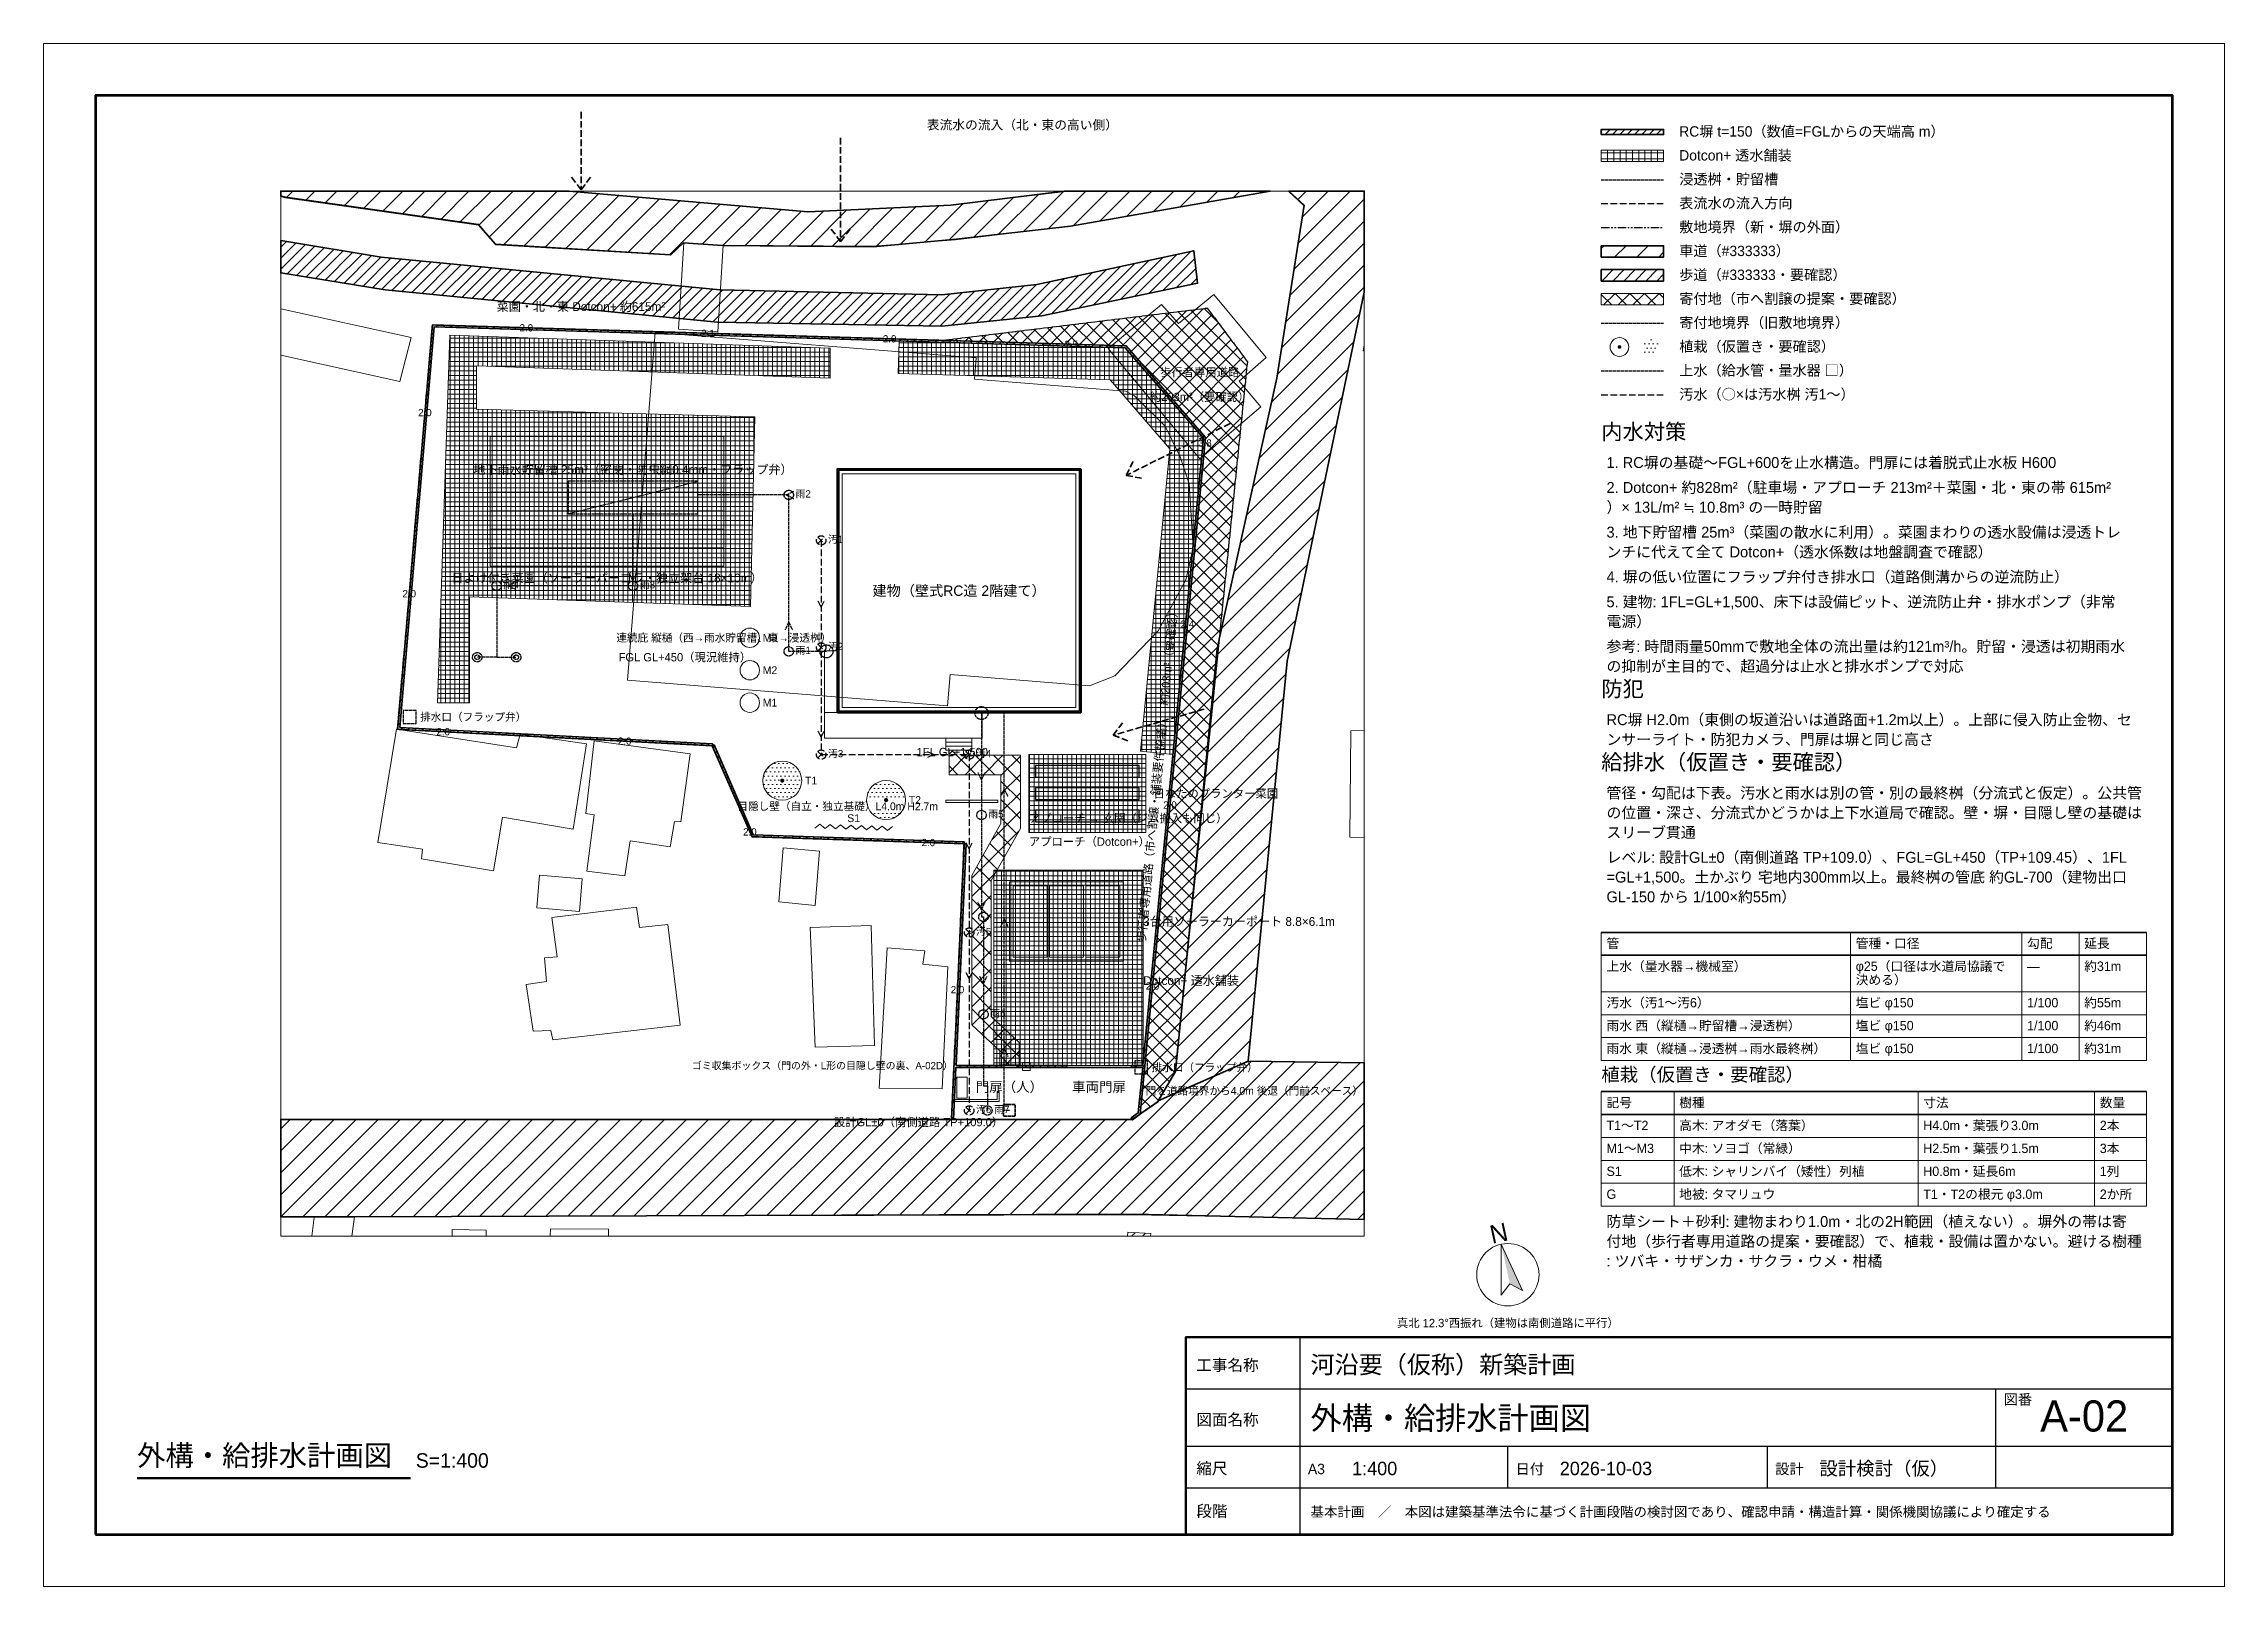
# Model space of a CAD drawing. Header units: millimetres. Extents: x 0 to 168000, y 0 to 118800.
import ezdxf
from ezdxf.enums import TextEntityAlignment as Align

# ---------------------------------------------------------------- set-up
doc = ezdxf.new("R2010")
doc.units = ezdxf.units.MM
doc.header["$LTSCALE"] = 200
for name, pattern in [('DASHDOT', [3.556, 2.54, -0.508, 0, -0.508]), ('DASHED', [1.524, 1.27, -0.254]), ('PHANTOM', [6.35, 3.175, -0.635, 0.635, -0.635, 0.635, -0.635])]:
    doc.linetypes.add(name, pattern=pattern)
for name, color, linetype, lineweight in [('A-CUT', 7, 'Continuous', 50), ('A-CUT-HATCH', 8, 'Continuous', 9), ('A-DONATE', 250, 'Continuous', 13), ('A-DONATE-BND', 250, 'DASHED', 25), ('A-DOOR', 5, 'Continuous', 18), ('A-DRAIN', 5, 'DASHED', 25), ('A-FENCE', 7, 'Continuous', 35), ('A-FLOOD', 5, 'DASHDOT', 25), ('A-HIDDEN', 8, 'Continuous', 13), ('A-LEGAL-TEXT', 1, 'Continuous', 18), ('A-NEIGH', 8, 'Continuous', 13), ('A-PAVE', 3, 'Continuous', 13), ('A-ROAD', 8, 'Continuous', 18), ('A-ROAD-CW', 250, 'Continuous', 35), ('A-ROAD-SW', 250, 'Continuous', 35), ('A-ROOM', 7, 'Continuous', 18), ('A-SITE', 3, 'PHANTOM', 25), ('A-STRS', 7, 'Continuous', 18), ('A-SYMB', 7, 'Continuous', 18), ('A-TEXT', 7, 'Continuous', 18), ('A-VIS', 7, 'Continuous', 18), ('A-WATER', 5, 'Continuous', 18), ('E-PLNT', 3, 'Continuous', 18), ('E-SEWER', 30, 'DASHDOT', 25), ('E-WATER', 4, 'DASHED', 25), ('G-FRAME', 7, 'Continuous', 70), ('G-TABLE', 7, 'Continuous', 18), ('G-TITLE', 7, 'Continuous', 25)]:
    doc.layers.add(name, color=color, linetype=linetype, lineweight=lineweight)
doc.styles.add('JP', font='ipag.ttf')

msp = doc.modelspace()

# ---------------------------------------------------------------- hatches: boundary and pattern name
at = {"layer": 'A-CUT-HATCH'}
h = msp.add_hatch(dxfattribs=at)
h.set_pattern_fill('ANSI31', scale=125.984)
h.paths.add_polyline_path([(124800, 111800), (124800, 112200), (120000, 112200), (120000, 111800)])
h = msp.add_hatch(dxfattribs=at)
h.set_pattern_fill('ANSI31', scale=125.984)
h.paths.add_polyline_path([(27431, 66142), (51519, 64887), (51511, 64737), (51648, 64797), (54671, 57874), (70915, 57340), (70910, 57190), (71060, 57183), (70290, 40111), (73797, 40111), (73797, 39961), (70283, 39961), (70283, 39953), (70103, 35959), (69953, 35966), (70133, 39961), (70133, 40111), (70140, 40111), (70910, 57190), (54572, 57728), (51511, 64737), (27418, 65992), (27417, 65987), (27268, 66000), (27276, 66150), (27281, 66150), (29958, 97134), (83402, 95519), (83402, 95519), (89512, 88479), (84472, 36374), (83875, 35964), (83790, 36087), (84330, 36458), (84668, 39961), (83807, 39961), (83807, 40111), (84683, 40111), (89357, 88430), (83332, 95371), (30096, 96980)])
h.paths.add_polyline_path([(78797, 40111), (78797, 39961), (75007, 39961), (75007, 40111)])
at = {"layer": 'A-DONATE', "true_color": 0x333333}
h = msp.add_hatch(dxfattribs=at)
h.set_pattern_fill('ANSI31', scale=251.969)
h.paths.add_polyline_path([(124800, 98680), (124800, 99560), (120000, 99560), (120000, 98680)])
h = msp.add_hatch(dxfattribs=at)
h.set_pattern_fill('ANSI31', scale=251.969, angle=90)
h.paths.add_polyline_path([(124800, 98680), (124800, 99560), (120000, 99560), (120000, 98680)])
h = msp.add_hatch(dxfattribs=at)
h.set_pattern_fill('ANSI31', scale=251.969)
h.paths.add_polyline_path([(69344, 95944), (69334, 95954), (69343, 95964), (89638, 98439), (92732, 94319), (87163, 39647), (85829, 37309), (84486, 36385), (84474, 36396), (89512, 88479), (83402, 95519)])
h = msp.add_hatch(dxfattribs=at)
h.set_pattern_fill('ANSI31', scale=251.969, angle=90)
h.paths.add_polyline_path([(69344, 95944), (69334, 95954), (69343, 95964), (89638, 98439), (92732, 94319), (87163, 39647), (85829, 37309), (84486, 36385), (84474, 36396), (89512, 88479), (83402, 95519)])
at = {"layer": 'A-PAVE'}
h = msp.add_hatch(dxfattribs=at)
h.set_pattern_fill('NET', scale=151.181)
h.paths.add_polyline_path([(124800, 109720), (124800, 110600), (120000, 110600), (120000, 109720)])
h = msp.add_hatch(dxfattribs=at)
h.set_pattern_fill('NET', scale=113.386)
h.paths.add_polyline_path([(60602, 95349), (60602, 93049), (33352, 93999), (33352, 90649), (54802, 90049), (54452, 75449), (32802, 76199), (32802, 68049), (30352, 68049), (31302, 96349)])
h = msp.add_hatch(dxfattribs=at)
h.set_pattern_fill('NET', scale=113.386)
h.paths.add_polyline_path([(86762, 87599), (82162, 92909), (65822, 93399), (65902, 95898), (72491, 95699), (83332, 95369), (89352, 88429), (87907, 73437), (87000, 64060), (84512, 64309)])
h = msp.add_hatch(dxfattribs=at)
h.set_pattern_fill('ANSI37', scale=314.96)
h.paths.add_polyline_path([(71502, 43234), (71502, 54746), (73752, 58746), (73752, 62499), (69752, 62499), (69752, 64404), (71252, 64404), (71252, 63999), (75252, 63999), (75252, 58353), (73002, 54353), (73002, 43887), (75152, 41887), (75152, 40161), (73652, 40161), (73652, 41234)])
h = msp.add_hatch(dxfattribs=at)
h.set_pattern_fill('NET', scale=113.386)
h.paths.add_polyline_path([(84902, 58049), (84902, 64049), (75902, 64049), (75902, 58049)])
h = msp.add_hatch(dxfattribs=at)
h.set_pattern_fill('NET', scale=113.386)
h.paths.add_polyline_path([(73202, 40111), (73202, 55149), (84702, 55149), (84702, 40310), (84683, 40111)])
at = {"layer": 'A-ROAD-CW', "true_color": 0x333333}
h = msp.add_hatch(dxfattribs=at)
h.set_pattern_fill('ANSI31', scale=377.95)
h.paths.add_polyline_path([(58902, 105849), (69902, 106349), (78622, 107439), (94500, 107439), (79102, 104749), (70302, 103749), (63902, 103149), (52302, 103249), (49302, 103449), (48302, 102549), (34802, 103349), (33502, 104849), (18602, 106949), (18268, 107056), (18268, 107439), (40458, 107439)])
h = msp.add_hatch(dxfattribs=at)
h.set_pattern_fill('ANSI31', scale=377.95)
h.paths.add_polyline_path([(90553, 72931), (95002, 93049), (97102, 106349), (95928, 107439), (101732, 107439), (101732, 99651), (95802, 71249), (92802, 40449), (85870, 37379), (86599, 38659), (87202, 39649), (88240, 50226)])
h = msp.add_hatch(dxfattribs=at)
h.set_pattern_fill('ANSI31', scale=377.95)
h.paths.add_polyline_path([(124800, 102360), (124800, 103240), (120000, 103240), (120000, 102360)])
h = msp.add_hatch(dxfattribs=at)
h.set_pattern_fill('ANSI31', scale=377.95)
h.paths.add_polyline_path([(85829, 37309), (85870, 37379), (92802, 40449), (101732, 40318), (101732, 28254), (84002, 28649), (23902, 28449), (18268, 28449), (18268, 35960), (83902, 35949), (84595, 36460)])
at = {"layer": 'A-ROAD-SW', "true_color": 0x333333}
h = msp.add_hatch(dxfattribs=at)
h.set_pattern_fill('ANSI31', scale=188.976)
h.paths.add_polyline_path([(69202, 99449), (76502, 100249), (88602, 102849), (88902, 100349), (76902, 97849), (69202, 97049), (51902, 97349), (26302, 99849), (18268, 101148), (18268, 103638), (26002, 102349), (52102, 99849)])
h = msp.add_hatch(dxfattribs=at)
h.set_pattern_fill('ANSI31', scale=188.976)
h.paths.add_polyline_path([(124800, 100520), (124800, 101400), (120000, 101400), (120000, 100520)])
at = {"layer": 'A-SYMB'}
msp.add_hatch(color=7, dxfattribs=at).paths.add_polyline_path([(112290, 26345), (112953, 23296), (113927, 22772)])
at = {"layer": 'A-WATER'}
h = msp.add_hatch(dxfattribs=at)
h.set_pattern_fill('ANSI31', scale=188.976)
h.paths.add_polyline_path([(85280, 26961), (83509, 26961), (83532, 27270), (85295, 27162)])
at = {"layer": 'E-PLNT'}
h = msp.add_hatch(dxfattribs=at)
h.set_pattern_fill('DOTS', scale=201.5748)
h.paths.add_polyline_path([(124400, 95440), (124397, 95381), (124388, 95323), (124374, 95266), (124354, 95210), (124329, 95157), (124299, 95107), (124264, 95059), (124224, 95016), (124181, 94976), (124133, 94941), (124083, 94911), (124030, 94886), (123974, 94866), (123917, 94852), (123859, 94843), (123800, 94840), (123741, 94843), (123683, 94852), (123626, 94866), (123570, 94886), (123517, 94911), (123467, 94941), (123419, 94976), (123376, 95016), (123336, 95059), (123301, 95107), (123271, 95157), (123246, 95210), (123226, 95266), (123212, 95323), (123203, 95381), (123200, 95440), (123203, 95499), (123212, 95557), (123226, 95614), (123246, 95670), (123271, 95723), (123301, 95773), (123336, 95821), (123376, 95864), (123419, 95904), (123467, 95939), (123517, 95969), (123570, 95994), (123626, 96014), (123683, 96028), (123741, 96037), (123800, 96040), (123859, 96037), (123917, 96028), (123974, 96014), (124030, 95994), (124083, 95969), (124133, 95939), (124181, 95904), (124224, 95864), (124264, 95821), (124299, 95773), (124329, 95723), (124354, 95670), (124374, 95614), (124388, 95557), (124397, 95499)])
h = msp.add_hatch(color=3, dxfattribs=at)
h.dxf.hatch_style = 1
h.paths.add_polyline_path([(121540, 95440), (121539, 95426), (121537, 95413), (121534, 95399), (121529, 95386), (121523, 95374), (121516, 95362), (121508, 95351), (121499, 95341), (121489, 95332), (121478, 95324), (121466, 95317), (121454, 95311), (121441, 95306), (121427, 95303), (121414, 95301), (121400, 95300), (121386, 95301), (121373, 95303), (121359, 95306), (121346, 95311), (121334, 95317), (121322, 95324), (121311, 95332), (121301, 95341), (121292, 95351), (121284, 95362), (121277, 95374), (121271, 95386), (121266, 95399), (121263, 95413), (121261, 95426), (121260, 95440), (121261, 95454), (121263, 95467), (121266, 95481), (121271, 95494), (121277, 95506), (121284, 95518), (121292, 95529), (121301, 95539), (121311, 95548), (121322, 95556), (121334, 95563), (121346, 95569), (121359, 95574), (121373, 95577), (121386, 95579), (121400, 95580), (121414, 95579), (121427, 95577), (121441, 95574), (121454, 95569), (121466, 95563), (121478, 95556), (121489, 95548), (121499, 95539), (121508, 95529), (121516, 95518), (121523, 95506), (121529, 95494), (121534, 95481), (121537, 95467), (121539, 95454)])
h = msp.add_hatch(dxfattribs=at)
h.set_pattern_fill('DOTS', scale=201.575)
h.paths.add_polyline_path([(58402, 62049), (58400, 61976), (58395, 61902), (58386, 61829), (58373, 61757), (58357, 61685), (58338, 61614), (58315, 61544), (58288, 61475), (58258, 61408), (58225, 61342), (58189, 61278), (58149, 61216), (58107, 61156), (58062, 61098), (58014, 61042), (57963, 60989), (57910, 60938), (57854, 60890), (57796, 60844), (57736, 60802), (57673, 60763), (57609, 60726), (57544, 60693), (57476, 60663), (57408, 60637), (57338, 60614), (57267, 60594), (57195, 60578), (57122, 60566), (57049, 60557), (56976, 60551), (56902, 60549), (56829, 60551), (56755, 60557), (56682, 60566), (56610, 60578), (56538, 60594), (56467, 60614), (56397, 60637), (56328, 60663), (56261, 60693), (56195, 60726), (56131, 60763), (56069, 60802), (56009, 60844), (55951, 60890), (55895, 60938), (55842, 60989), (55791, 61042), (55743, 61098), (55697, 61156), (55655, 61216), (55616, 61278), (55579, 61342), (55546, 61408), (55516, 61475), (55490, 61544), (55467, 61614), (55447, 61685), (55431, 61757), (55419, 61829), (55409, 61902), (55404, 61976), (55402, 62049), (55404, 62123), (55409, 62196), (55419, 62269), (55431, 62342), (55447, 62414), (55467, 62485), (55490, 62555), (55516, 62623), (55546, 62691), (55579, 62756), (55616, 62820), (55655, 62883), (55697, 62943), (55743, 63001), (55791, 63057), (55842, 63110), (55895, 63161), (55951, 63209), (56009, 63254), (56069, 63296), (56131, 63336), (56195, 63372), (56261, 63405), (56328, 63435), (56397, 63462), (56467, 63485), (56538, 63504), (56610, 63520), (56682, 63533), (56755, 63542), (56829, 63547), (56902, 63549), (56976, 63547), (57049, 63542), (57122, 63533), (57195, 63520), (57267, 63504), (57338, 63485), (57408, 63462), (57476, 63435), (57544, 63405), (57609, 63372), (57673, 63336), (57736, 63296), (57796, 63254), (57854, 63209), (57910, 63161), (57963, 63110), (58014, 63057), (58062, 63001), (58107, 62943), (58149, 62883), (58189, 62820), (58225, 62756), (58258, 62691), (58288, 62623), (58315, 62555), (58338, 62485), (58357, 62414), (58373, 62342), (58386, 62269), (58395, 62196), (58400, 62123)])
h = msp.add_hatch(color=3, dxfattribs=at)
h.dxf.hatch_style = 1
h.paths.add_polyline_path([(57062, 62049), (57062, 62034), (57059, 62018), (57055, 62003), (57050, 61988), (57043, 61974), (57035, 61960), (57026, 61948), (57015, 61936), (57004, 61926), (56991, 61916), (56978, 61908), (56964, 61901), (56949, 61896), (56933, 61892), (56918, 61890), (56902, 61889), (56887, 61890), (56871, 61892), (56856, 61896), (56841, 61901), (56827, 61908), (56813, 61916), (56801, 61926), (56789, 61936), (56779, 61948), (56769, 61960), (56761, 61974), (56754, 61988), (56749, 62003), (56745, 62018), (56743, 62034), (56742, 62049), (56743, 62065), (56745, 62080), (56749, 62096), (56754, 62111), (56761, 62125), (56769, 62138), (56779, 62151), (56789, 62162), (56801, 62173), (56813, 62182), (56827, 62190), (56841, 62197), (56856, 62202), (56871, 62206), (56887, 62209), (56902, 62209), (56918, 62209), (56933, 62206), (56949, 62202), (56964, 62197), (56978, 62190), (56991, 62182), (57004, 62173), (57015, 62162), (57026, 62151), (57035, 62138), (57043, 62125), (57050, 62111), (57055, 62096), (57059, 62080), (57062, 62065)])
h = msp.add_hatch(dxfattribs=at)
h.set_pattern_fill('DOTS', scale=201.575)
h.paths.add_polyline_path([(66402, 60549), (66400, 60476), (66395, 60402), (66386, 60329), (66373, 60257), (66357, 60185), (66338, 60114), (66315, 60044), (66288, 59975), (66258, 59908), (66225, 59842), (66189, 59778), (66149, 59716), (66107, 59656), (66062, 59598), (66014, 59542), (65963, 59489), (65910, 59438), (65854, 59390), (65796, 59344), (65736, 59302), (65673, 59263), (65609, 59226), (65544, 59193), (65476, 59163), (65408, 59137), (65338, 59114), (65267, 59094), (65195, 59078), (65122, 59066), (65049, 59057), (64976, 59051), (64902, 59049), (64829, 59051), (64755, 59057), (64682, 59066), (64610, 59078), (64538, 59094), (64467, 59114), (64397, 59137), (64328, 59163), (64261, 59193), (64195, 59226), (64131, 59263), (64069, 59302), (64009, 59344), (63951, 59390), (63895, 59438), (63842, 59489), (63791, 59542), (63743, 59598), (63697, 59656), (63655, 59716), (63616, 59778), (63579, 59842), (63546, 59908), (63516, 59975), (63490, 60044), (63467, 60114), (63447, 60185), (63431, 60257), (63419, 60329), (63409, 60402), (63404, 60476), (63402, 60549), (63404, 60623), (63409, 60696), (63419, 60769), (63431, 60842), (63447, 60914), (63467, 60985), (63490, 61055), (63516, 61123), (63546, 61191), (63579, 61256), (63616, 61320), (63655, 61383), (63697, 61443), (63743, 61501), (63791, 61557), (63842, 61610), (63895, 61661), (63951, 61709), (64009, 61754), (64069, 61796), (64131, 61836), (64195, 61872), (64261, 61905), (64328, 61935), (64397, 61962), (64467, 61985), (64538, 62004), (64610, 62020), (64682, 62033), (64755, 62042), (64829, 62047), (64902, 62049), (64976, 62047), (65049, 62042), (65122, 62033), (65195, 62020), (65267, 62004), (65338, 61985), (65408, 61962), (65476, 61935), (65544, 61905), (65609, 61872), (65673, 61836), (65736, 61796), (65796, 61754), (65854, 61709), (65910, 61661), (65963, 61610), (66014, 61557), (66062, 61501), (66107, 61443), (66149, 61383), (66189, 61320), (66225, 61256), (66258, 61191), (66288, 61123), (66315, 61055), (66338, 60985), (66357, 60914), (66373, 60842), (66386, 60769), (66395, 60696), (66400, 60623)])
h = msp.add_hatch(color=3, dxfattribs=at)
h.dxf.hatch_style = 1
h.paths.add_polyline_path([(65062, 60549), (65062, 60534), (65059, 60518), (65055, 60503), (65050, 60488), (65043, 60474), (65035, 60460), (65026, 60448), (65015, 60436), (65004, 60426), (64991, 60416), (64978, 60408), (64964, 60401), (64949, 60396), (64933, 60392), (64918, 60390), (64902, 60389), (64887, 60390), (64871, 60392), (64856, 60396), (64841, 60401), (64827, 60408), (64813, 60416), (64801, 60426), (64789, 60436), (64779, 60448), (64769, 60460), (64761, 60474), (64754, 60488), (64749, 60503), (64745, 60518), (64743, 60534), (64742, 60549), (64743, 60565), (64745, 60580), (64749, 60596), (64754, 60611), (64761, 60625), (64769, 60638), (64779, 60651), (64789, 60662), (64801, 60673), (64813, 60682), (64827, 60690), (64841, 60697), (64856, 60702), (64871, 60706), (64887, 60709), (64902, 60709), (64918, 60709), (64933, 60706), (64949, 60702), (64964, 60697), (64978, 60690), (64991, 60682), (65004, 60673), (65015, 60662), (65026, 60651), (65035, 60638), (65043, 60625), (65050, 60611), (65055, 60596), (65059, 60580), (65062, 60565)])

# ---------------------------------------------------------------- linework, layer by layer
at = {"layer": 'A-CUT', "lineweight": 50}
msp.add_lwpolyline([(61157, 67304), (79897, 67304), (79897, 86044), (61157, 86044)], close=True, dxfattribs=at)
at = {"layer": 'A-DONATE', "true_color": 0x333333}
for points in [[(120000, 98680), (124800, 98680), (124800, 99560), (120000, 99560)], [(69344, 95944), (69334, 95954), (69343, 95964), (89638, 98439), (92732, 94319), (87163, 39647), (85829, 37309), (84486, 36385), (84474, 36396), (89512, 88479), (83402, 95519), (69344, 95944)]]:
    msp.add_lwpolyline(points, close=True, dxfattribs=at)
at = {"layer": 'A-DONATE-BND'}
msp.add_line((120000, 97280), (124800, 97280), dxfattribs=at)
msp.add_lwpolyline([(29958, 97135), (69222, 95949), (89642, 98439), (92732, 94319), (87163, 39645), (85829, 37308), (83871, 35961), (69953, 35961), (70910, 57190), (54572, 57728), (51511, 64737), (27268, 66000)], close=True, dxfattribs=at)
at = {"layer": 'A-DOOR', "lineweight": 35}
for p, q in [((73802, 39961), (75002, 39961)), ((78802, 39961), (83802, 39961))]:
    msp.add_line(p, q, dxfattribs=at)
at = {"layer": 'A-DOOR', "lineweight": 9}
for points in [[(79897, 84349), (79897, 84349), (79927, 84349), (79927, 84099), (79927, 84099)], [(79897, 84099), (79897, 84099), (79927, 84099), (79927, 82999), (79897, 82999), (79897, 83000)], [(79927, 82999), (79927, 82999), (79927, 82949), (79897, 82949), (79897, 82950)], [(61157, 77300), (61157, 77299), (61127, 77299), (61127, 78399), (61157, 78399), (61157, 78399)], [(61157, 74700), (61157, 74699), (61127, 74699), (61127, 76399), (61157, 76399), (61157, 76399)], [(79897, 73199), (79897, 73199), (79927, 73199), (79927, 70899), (79897, 70899), (79897, 70900)], [(79897, 70499), (79897, 70499), (79927, 70499), (79927, 68199), (79897, 68199), (79897, 68200)], [(63352, 67304), (63352, 67304), (63352, 67274), (62252, 67274), (62252, 67304), (62253, 67304)], [(66652, 67304), (66652, 67304), (66652, 67274), (65552, 67274), (65552, 67304), (65553, 67304)], [(70252, 67304), (70252, 67304), (70252, 67274), (68552, 67274), (68552, 67304), (68553, 67304)], [(75402, 39736), (75402, 40336), (76002, 40336), (76002, 39736), (75402, 39736)], [(70347, 37599), (70347, 39199), (71147, 39199), (71147, 37599), (70347, 37599)]]:
    msp.add_lwpolyline(points, dxfattribs=at)
at = {"layer": 'A-DRAIN'}
for p, q in [((120000, 108320), (124800, 108320)), ((40402, 82599), (50402, 85099)), ((57202, 84049), (57788, 84332)), ((57202, 84049), (57788, 83767)), ((35802, 77049), (36388, 77332)), ((45402, 77449), (45120, 78035)), ((45402, 77449), (45685, 78035)), ((35802, 77049), (36388, 76767)), ((57402, 74249), (57120, 73664)), ((57402, 74249), (57685, 73664)), ((72252, 62099), (71970, 62685)), ((72252, 62099), (72535, 62685)), ((72252, 52099), (71970, 52685)), ((72252, 52099), (72535, 52685)), ((72402, 46399), (72120, 46985)), ((72402, 46399), (72685, 46985))]:
    msp.add_line(p, q, dxfattribs=at)
for points in [[(40402, 82599), (50402, 82599), (50402, 85099), (40402, 85099)], [(27702, 66449), (28702, 66449), (28702, 67449), (27702, 67449)], [(84052, 39461), (85052, 39461), (85052, 40461), (84052, 40461)]]:
    msp.add_lwpolyline(points, close=True, dxfattribs=at)
for points in [[(60302, 71999), (57402, 71999), (57402, 84049), (50402, 84049)], [(45402, 82599), (45402, 77049), (34902, 77049), (34902, 71549)], [(34902, 71549), (33402, 71549)], [(34902, 71549), (36402, 71549)], [(72252, 67249), (72252, 51549), (72402, 51549)], [(72402, 51549), (72402, 38549), (72702, 38549), (72702, 36649)]]:
    msp.add_lwpolyline(points, dxfattribs=at)
for centre, radius in [((57402, 84049), 360), ((34902, 77049), 360), ((45402, 77049), 360), ((57402, 71999), 360), ((60302, 71999), 500), ((33402, 71549), 360), ((33402, 71549), 180), ((36402, 71549), 360), ((36402, 71549), 180), ((72252, 67249), 500), ((72252, 59399), 360), ((72402, 51549), 360), ((72402, 44049), 360), ((72702, 36649), 360)]:
    msp.add_circle(centre, radius, dxfattribs=at)
at = {"layer": 'A-FENCE'}
for points in [[(120000, 111800), (124800, 111800), (124800, 112200), (120000, 112200)], [(27431, 66142), (51519, 64887), (51511, 64737), (51648, 64797), (54671, 57874), (70915, 57340), (70910, 57190), (71060, 57183), (70290, 40111), (73797, 40111), (73797, 39961), (70283, 39961), (70283, 39953), (70103, 35959), (69953, 35966), (70133, 39961), (70133, 40111), (70140, 40111), (70910, 57190), (54572, 57728), (51511, 64737), (27418, 65992), (27417, 65987), (27268, 66000), (27276, 66150), (27281, 66150), (29958, 97134), (83402, 95519), (83402, 95519), (89512, 88479), (84472, 36374), (83875, 35964), (83790, 36087), (84330, 36458), (84668, 39961), (83807, 39961), (83807, 40111), (84683, 40111), (89357, 88430), (83332, 95371), (30096, 96980), (27431, 66142)], [(78797, 40111), (78797, 39961), (75007, 39961), (75007, 40111), (78797, 40111)]]:
    msp.add_lwpolyline(points, close=True, dxfattribs=at)
at = {"layer": 'A-FLOOD', "lineweight": 35}
for p, q in [((41402, 107549), (40676, 108505)), ((41402, 107549), (42128, 108505)), ((61402, 103549), (60676, 104505)), ((61402, 103549), (62128, 104505)), ((83402, 85549), (83932, 86626)), ((83402, 85549), (84581, 85327)), ((82402, 65549), (83121, 66510)), ((82402, 65549), (83520, 65113))]:
    msp.add_line(p, q, dxfattribs=at)
at = {"layer": 'A-FLOOD'}
msp.add_line((120000, 106480), (124800, 106480), dxfattribs=at)
at = {"layer": 'A-FLOOD', "lineweight": 35}
for points in [[(41402, 113549), (41402, 107549)], [(61402, 111549), (61402, 103549)], [(91402, 89549), (83402, 85549)], [(89402, 67549), (82402, 65549)]]:
    msp.add_lwpolyline(points, dxfattribs=at)
at = {"layer": 'A-HIDDEN'}
for points in [[(71852, 94616), (71719, 92970), (83335, 92029), (84035, 91680), (86407, 89341), (87545, 86979), (88243, 84900), (88561, 80006), (87988, 77517), (85865, 73585), (82524, 70126), (80578, 69334), (69844, 70221), (69620, 67819), (44990, 69776), (47105, 96548), (71852, 94616)], [(34402, 78549), (52402, 78549), (52402, 88549), (34402, 88549)], [(60157, 67304), (61157, 67304), (61157, 72049), (60157, 72049)], [(60157, 65304), (72302, 65304), (72302, 67304), (60157, 67304)], [(74402, 48149), (83202, 48149), (83202, 54249), (74402, 54249)]]:
    msp.add_lwpolyline(points, close=True, dxfattribs=at)
at = {"layer": 'A-NEIGH', "lineweight": 9}
msp.add_lwpolyline([(101732, 26961), (101732, 107439), (18268, 107439), (18268, 26961), (101732, 26961)], close=True, dxfattribs=at)
at = {"layer": 'A-NEIGH'}
for points in [[(87416, 97257), (90158, 99471), (94188, 94637), (92109, 92813), (93780, 90823), (89064, 86818), (82002, 95331), (86107, 98712), (87416, 97257)], [(18268, 98376), (28313, 96183)], [(28313, 96183), (27449, 92771), (18268, 94806)], [(101732, 95133), (101651, 95146), (101732, 95581)], [(36442, 64569), (36705, 65618), (41831, 64871), (40783, 58308), (35361, 59237), (34652, 55112), (29114, 56014), (29193, 56779), (25738, 57275), (27181, 66022), (36442, 64569)], [(101732, 57661), (100625, 57681), (100700, 65894), (101732, 65902)], [(49813, 64122), (49101, 58881), (48597, 58894), (48271, 56960), (45195, 57406), (44788, 54718), (41855, 55073), (42406, 59409), (41759, 59514), (42401, 65118), (49813, 64122)], [(59769, 56607), (59437, 52441), (56647, 52704), (56979, 56870), (59769, 56607)], [(41491, 54492), (41292, 51972), (38008, 52250), (38197, 54767), (41491, 54492)], [(45682, 52303), (45901, 50734), (48092, 50965), (49029, 43227), (39217, 42084), (39062, 42798), (37711, 42749), (37172, 46357), (38741, 46576), (38591, 48395), (39564, 48485), (39162, 51508), (45682, 52303)], [(63745, 50892), (64017, 41649), (59449, 41524), (59060, 50742), (63745, 50892)], [(67895, 48940), (67740, 47914), (69646, 47714), (69217, 38308), (64363, 38367), (64988, 49177), (67895, 48940)], [(31476, 26961), (31475, 27484), (34094, 27440)], [(34094, 27440), (34102, 26961)], [(39031, 26961), (39040, 27524), (43516, 27505)], [(43516, 27505), (43507, 26961)]]:
    msp.add_lwpolyline(points, dxfattribs=at)
at = {"layer": 'A-PAVE'}
for points in [[(120000, 109720), (124800, 109720), (124800, 110600), (120000, 110600)], [(60602, 95349), (60602, 93049), (33352, 93999), (33352, 90649), (54802, 90049), (54452, 75449), (32802, 76199), (32802, 68049), (30352, 68049), (31302, 96349), (60602, 95349)], [(86762, 87599), (82162, 92909), (65822, 93399), (65902, 95898), (72491, 95699), (83332, 95369), (89352, 88429), (87907, 73437), (87000, 64060), (84512, 64309), (86762, 87599)], [(71502, 43234), (71502, 54746), (73752, 58746), (73752, 62499), (69752, 62499), (69752, 64404), (71252, 64404), (71252, 63999), (75252, 63999), (75252, 58353), (73002, 54353), (73002, 43887), (75152, 41887), (75152, 40161), (73652, 40161), (73652, 41234), (71502, 43234)], [(75902, 58049), (84902, 58049), (84902, 64049), (75902, 64049)], [(73202, 40111), (73202, 55149), (84702, 55149), (84702, 40310), (84683, 40111), (73202, 40111)]]:
    msp.add_lwpolyline(points, close=True, dxfattribs=at)
at = {"layer": 'A-ROAD'}
for points in [[(18268, 35945), (83882, 35912), (85815, 37325), (87181, 39608), (90382, 72205), (95029, 93080), (97112, 106316), (95912, 107439)], [(49320, 103487), (48293, 102517), (34836, 103313), (33501, 104885), (18642, 106994), (18268, 107099)], [(40400, 107439), (58864, 105810), (69921, 106354), (78748, 107416), (78882, 107439)], [(94618, 107439), (79081, 104756), (70253, 103704), (63906, 103193), (52344, 103276)], [(52344, 103276), (51933, 96606), (48909, 96818), (49320, 103487)], [(101732, 99711), (95803, 71276), (92827, 40469), (101732, 40340)], [(101732, 28277), (83985, 28617), (23946, 28455), (23747, 26961)], [(20655, 26961), (20846, 28405), (18268, 28426)]]:
    msp.add_lwpolyline(points, dxfattribs=at)
at = {"layer": 'A-ROAD-CW', "lineweight": 35, "true_color": 0x333333}
for points in [[(58902, 105849), (69902, 106349), (78622, 107439), (94500, 107439), (79102, 104749), (70302, 103749), (63902, 103149), (52302, 103249), (49302, 103449), (48302, 102549), (34802, 103349), (33502, 104849), (18602, 106949), (18268, 107056), (18268, 107439), (40458, 107439), (58902, 105849)], [(90553, 72931), (95002, 93049), (97102, 106349), (95928, 107439), (101732, 107439), (101732, 99651), (95802, 71249), (92802, 40449), (85870, 37379), (86599, 38659), (87202, 39649), (88240, 50226), (90553, 72931)], [(120000, 102360), (124800, 102360), (124800, 103240), (120000, 103240)], [(85829, 37309), (85870, 37379), (92802, 40449), (101732, 40318), (101732, 28254), (84002, 28649), (23902, 28449), (18268, 28449), (18268, 35960), (83902, 35949), (84595, 36460), (85829, 37309)]]:
    msp.add_lwpolyline(points, close=True, dxfattribs=at)
at = {"layer": 'A-ROAD-SW', "lineweight": 35, "true_color": 0x333333}
for points in [[(69202, 99449), (76502, 100249), (88602, 102849), (88902, 100349), (76902, 97849), (69202, 97049), (51902, 97349), (26302, 99849), (18268, 101148), (18268, 103638), (26002, 102349), (52102, 99849), (69202, 99449)], [(120000, 100520), (124800, 100520), (124800, 101400), (120000, 101400)]]:
    msp.add_lwpolyline(points, close=True, dxfattribs=at)
at = {"layer": 'A-SITE'}
msp.add_line((120000, 104640), (124800, 104640), dxfattribs=at)
msp.add_lwpolyline([(29958, 97134), (83402, 95519), (89512, 88479), (84472, 36374), (83871, 35961), (69953, 35961), (70910, 57190), (54572, 57728), (51511, 64737), (27268, 66000)], close=True, dxfattribs=at)
at = {"layer": 'A-STRS', "lineweight": 9}
for points in [[(69502, 65004), (69502, 65304), (71502, 65304), (71502, 65004), (69502, 65004)], [(69502, 64704), (69502, 65004), (71502, 65004), (71502, 64704), (69502, 64704)], [(69502, 64404), (69502, 64704), (71502, 64704), (71502, 64404), (69502, 64404)]]:
    msp.add_lwpolyline(points, dxfattribs=at)
at = {"layer": 'A-SYMB', "lineweight": 50}
msp.add_line((7200, 8320), (28272, 8320), dxfattribs=at)
at = {"layer": 'A-SYMB'}
msp.add_lwpolyline([(112290, 26345), (112285, 22414), (112953, 23296), (113927, 22772)], close=True, dxfattribs=at)
msp.add_circle((112800, 24000), 2400, dxfattribs=at)
at = {"layer": 'A-VIS', "lineweight": 9}
for p, q in [((34402, 87121), (52402, 87121)), ((34402, 85692), (52402, 85692)), ((34402, 84264), (52402, 84264)), ((34402, 82835), (52402, 82835)), ((34402, 81406), (52402, 81406)), ((34402, 79978), (52402, 79978))]:
    msp.add_line(p, q, dxfattribs=at)
for points in [[(61157, 67304), (61157, 67424), (61157, 85924), (61157, 86044), (79897, 86044), (79897, 85924), (79897, 67424), (79897, 67304), (61157, 67304)], [(79777, 67424), (79777, 85924), (61277, 85924), (61277, 67424), (79777, 67424)], [(61277, 67424), (61277, 67674), (61277, 85674), (61277, 85924), (79777, 85924), (79777, 85674), (79777, 67674), (79777, 67424), (61277, 67424)], [(79527, 67674), (79527, 85674), (61527, 85674), (61527, 67674), (79527, 67674)], [(70252, 67304), (70252, 67304), (71002, 67304), (72302, 67304), (72302, 65304), (68702, 65304), (60157, 65304), (60157, 67304), (60157, 72049), (61157, 72049), (61157, 71549), (61157, 67674), (61157, 67424), (61157, 67304), (61277, 67304), (62252, 67304), (62252, 67304)], [(63352, 67304), (63352, 67304), (65402, 67304), (65552, 67304), (65552, 67304)], [(66652, 67304), (66652, 67304), (68552, 67304), (68552, 67304)], [(69502, 60369), (69502, 60549), (73502, 60549), (73502, 60369), (69502, 60369)], [(70090, 37349), (70090, 37499), (73452, 37499), (73452, 38099), (73602, 38099), (73602, 37499), (73602, 37349), (70090, 37349)]]:
    msp.add_lwpolyline(points, dxfattribs=at)
at = {"layer": 'A-VIS', "lineweight": 25}
for points in [[(76402, 62324), (84402, 62324), (84402, 63224), (76402, 63224)], [(76402, 60599), (84402, 60599), (84402, 61499), (76402, 61499)], [(76402, 58874), (84402, 58874), (84402, 59774), (76402, 59774)]]:
    msp.add_lwpolyline(points, close=True, dxfattribs=at)
at = {"layer": 'A-VIS'}
for points in [[(74702, 48449), (77302, 48449), (77302, 53949), (74702, 53949)], [(77502, 48449), (80102, 48449), (80102, 53949), (77502, 53949)], [(80302, 48449), (82902, 48449), (82902, 53949), (80302, 53949)]]:
    msp.add_lwpolyline(points, close=True, dxfattribs=at)
at = {"layer": 'A-WATER'}
msp.add_lwpolyline([(85280, 26961), (83509, 26961), (83532, 27270), (85295, 27162), (85280, 26961)], close=True, dxfattribs=at)
at = {"layer": 'E-PLNT'}
msp.add_lwpolyline([(59402, 58389), (59802, 58697), (60202, 58364), (60602, 58671), (61001, 58339), (61401, 58646), (61801, 58313), (62201, 58621), (62601, 58288), (63000, 58595), (63400, 58263), (63800, 58570), (64200, 58237), (64600, 58545), (64999, 58212), (65399, 58519)], dxfattribs=at)
for centre, radius in [((121400, 95440), 720), ((54402, 73049), 750), ((54402, 70549), 750), ((54402, 68049), 750), ((56902, 62049), 1500), ((64902, 60549), 1500)]:
    msp.add_circle(centre, radius, dxfattribs=at)
at = {"layer": 'E-SEWER'}
for p, q in [((120000, 91760), (124800, 91760)), ((59650, 80297), (60154, 80801)), ((59650, 80801), (60154, 80297)), ((59902, 75399), (59620, 75985)), ((59902, 75399), (60185, 75985)), ((59650, 72047), (60154, 72551)), ((59650, 72551), (60154, 72047)), ((59902, 65399), (59620, 65985)), ((59902, 65399), (60185, 65985)), ((59650, 63797), (60154, 64301)), ((59650, 64301), (60154, 63797)), ((68552, 64049), (67967, 64332)), ((68552, 64049), (67967, 63767)), ((71050, 63797), (71554, 64301)), ((71050, 64301), (71554, 63797)), ((71302, 56799), (71020, 57385)), ((71302, 56799), (71585, 57385)), ((71050, 50097), (71554, 50601)), ((71050, 50601), (71554, 50097)), ((71302, 46799), (71020, 47385)), ((71302, 46799), (71585, 47385)), ((71050, 36397), (71554, 36901)), ((71050, 36901), (71554, 36397))]:
    msp.add_line(p, q, dxfattribs=at)
msp.add_lwpolyline([(59902, 80549), (59902, 64049), (71302, 64049), (71302, 36649)], dxfattribs=at)
for centre in [(59902, 80549), (59902, 72299), (59902, 64049), (71302, 64049), (71302, 50349), (71302, 36649)]:
    msp.add_circle(centre, 360, dxfattribs=at)
at = {"layer": 'E-WATER'}
for p, q in [((120000, 93600), (124800, 93600)), ((74002, 61399), (73720, 60814)), ((74002, 61399), (74285, 60814)), ((74002, 51399), (73720, 50814)), ((74002, 51399), (74285, 50814)), ((74002, 41399), (73720, 40814)), ((74002, 41399), (74285, 40814))]:
    msp.add_line(p, q, dxfattribs=at)
msp.add_lwpolyline([(74402, 36649), (74002, 36649), (74002, 67304)], dxfattribs=at)
at = {"layer": 'E-WATER', "lineweight": 35}
msp.add_lwpolyline([(73952, 36199), (74852, 36199), (74852, 37099), (73952, 37099)], close=True, dxfattribs=at)
at = {"layer": 'G-FRAME', "lineweight": 0}
msp.add_lwpolyline([(0, 0), (168000, 0), (168000, 118800), (0, 118800)], close=True, dxfattribs=at)
at = {"layer": 'G-FRAME'}
msp.add_lwpolyline([(4000, 4000), (164000, 4000), (164000, 114800), (4000, 114800)], close=True, dxfattribs=at)
at = {"layer": 'G-TABLE', "lineweight": 35}
for points in [[(120000, 50360), (162000, 50360)], [(120000, 48596), (162000, 48596)], [(120000, 38096), (162000, 38096)], [(120000, 36332), (162000, 36332)]]:
    msp.add_lwpolyline(points, dxfattribs=at)
at = {"layer": 'G-TABLE'}
for points in [[(120000, 50360), (120000, 40496)], [(139200, 50360), (139200, 40496)], [(152400, 50360), (152400, 40496)], [(156800, 50360), (156800, 40496)], [(162000, 50360), (162000, 40496)], [(120000, 38096), (120000, 29276)], [(125600, 38096), (125600, 29276)], [(144400, 38096), (144400, 29276)], [(158000, 38096), (158000, 29276)], [(162000, 38096), (162000, 29276)]]:
    msp.add_lwpolyline(points, dxfattribs=at)
at = {"layer": 'G-TABLE', "lineweight": 18}
for points in [[(120000, 45788), (162000, 45788)], [(120000, 44024), (162000, 44024)], [(120000, 42260), (162000, 42260)], [(120000, 40496), (162000, 40496)], [(120000, 34568), (162000, 34568)], [(120000, 32804), (162000, 32804)], [(120000, 31040), (162000, 31040)], [(120000, 29276), (162000, 29276)]]:
    msp.add_lwpolyline(points, dxfattribs=at)
at = {"layer": 'G-TITLE'}
for p, q in [((96800, 4000), (96800, 19200)), ((88000, 15200), (164000, 15200)), ((150400, 7600), (150400, 15200)), ((88000, 10800), (164000, 10800)), ((96800, 7600), (96800, 10800)), ((112800, 7600), (112800, 10800)), ((132800, 7600), (132800, 10800)), ((88000, 7600), (164000, 7600))]:
    msp.add_line(p, q, dxfattribs=at)
at = {"layer": 'G-TITLE', "lineweight": 50}
msp.add_lwpolyline([(88000, 4000), (164000, 4000), (164000, 19200), (88000, 19200)], close=True, dxfattribs=at)

# ---------------------------------------------------------------- texts
at = {"layer": 'A-DONATE', "true_color": 0x333333, "style": 'JP'}
for s, p in [('歩行者専用道路', (89057, 93499)), ('約203m²（要確認）', (89057, 91599))]:
    msp.add_text(s, height=640, dxfattribs=at).set_placement(p, align=Align.MIDDLE_CENTER)
msp.add_text('歩行者専用道路（市へ割譲・舗装要件協議）\u3000約203m²（要確認）', height=640, rotation=84.4751, dxfattribs=at).set_placement((85798, 62542), align=Align.MIDDLE_CENTER)
at = {"layer": 'A-LEGAL-TEXT', "style": 'JP'}
msp.add_text('表流水の流入（北・東の高い側）', height=720, dxfattribs=at).set_placement((75402, 112549), align=Align.MIDDLE_CENTER)
at = {"layer": 'A-ROOM', "style": 'JP'}
msp.add_text('建物（壁式RC造 2階建て）', height=800, dxfattribs=at).set_placement((70527, 76674), align=Align.MIDDLE_CENTER)
at = {"layer": 'A-SYMB', "style": 'JP'}
for s, height, p in [('2.0', 560, (37187, 96916)), ('2.1', 560, (51180, 96493)), ('2.0', 560, (65174, 96070)), ('2.5', 560, (79167, 95647)), ('2.0', 560, (29376, 90391)), ('3.8', 560, (89470, 88040)), ('2.0', 560, (28170, 76443)), ('2.4', 560, (88122, 74105)), ('FGL GL+450（現況維持）', 640, (49402, 71549)), ('2.0', 560, (30781, 65817)), ('2.0', 560, (44762, 65089)), ('1FL GL+1,500', 640, (70002, 64249)), ('2.0', 560, (86774, 60170)), ('2.0', 560, (54409, 58100)), ('2.0', 560, (68158, 57280)), ('2.0', 560, (70403, 45955)), ('2.0', 560, (85426, 46235)), ('設計GL±0（南側道路 TP+109.0）', 640, (67402, 35749))]:
    msp.add_text(s, height=height, dxfattribs=at).set_placement(p, align=Align.MIDDLE_CENTER)
msp.add_text('N', height=1400, rotation=12.27877, dxfattribs=at).set_placement((112102, 27205), align=Align.MIDDLE_CENTER)
msp.add_text('真北 12.3°西振れ（建物は南側道路に平行）', height=640, dxfattribs=at).set_placement((112800, 20600), align=Align.TOP_CENTER)
at = {"layer": 'A-TEXT', "style": 'JP'}
for s, height, p in [('RC塀 t=150（数値=FGLからの天端高 m）', 800, (126000, 111640)), ('Dotcon+ 透水舗装', 800, (126000, 109800)), ('浸透桝・貯留槽', 800, (126000, 107960)), ('表流水の流入方向', 800, (126000, 106120)), ('敷地境界（新・塀の外面）', 800, (126000, 104280)), ('車道（#333333）', 800, (126000, 102440)), ('歩道（#333333・要確認）', 800, (126000, 100600)), ('寄付地（市へ割譲の提案・要確認）', 800, (126000, 98760)), ('寄付地境界（旧敷地境界）', 800, (126000, 96920)), ('植栽（仮置き・要確認）', 800, (126000, 95080)), ('上水（給水管・量水器 □）', 800, (126000, 93240)), ('汚水（○×は汚水桝 汚1〜）', 800, (126000, 91400)), ('内水対策', 1200, (120000, 88320)), ('1. RC塀の基礎〜FGL+600を止水構造。門扉には着脱式止水板 H600', 840, (120400, 86120)), ('2. Dotcon+ 約828m²（駐車場・アプローチ 213m²＋菜園・北・東の帯 615m²', 840, (120400, 84200)), ('）× 13L/m² ≒ 10.8m³ の一時貯留', 840, (120400, 82680)), ('3. 地下貯留槽 25m³（菜園の散水に利用）。菜園まわりの透水設備は浸透トレ', 840, (120400, 80760)), ('ンチに代えて全て Dotcon+（透水係数は地盤調査で確認）', 840, (120400, 79240)), ('4. 塀の低い位置にフラップ弁付き排水口（道路側溝からの逆流防止）', 840, (120400, 77320)), ('5. 建物: 1FL=GL+1,500、床下は設備ピット、逆流防止弁・排水ポンプ（非常', 840, (120400, 75400)), ('電源）', 840, (120400, 73880)), ('参考: 時間雨量50mmで敷地全体の流出量は約121m³/h。貯留・浸透は初期雨水', 840, (120400, 71960)), ('の抑制が主目的で、超過分は止水と排水ポンプで対応', 840, (120400, 70440)), ('防犯', 1200, (120000, 68520)), ('RC塀 H2.0m（東側の坂道沿いは道路面+1.2m以上）。上部に侵入防止金物、セ', 840, (120400, 66320)), ('ンサーライト・防犯カメラ、門扉は塀と同じ高さ', 840, (120400, 64800)), ('給排水（仮置き・要確認）', 1200, (120000, 62880)), ('管径・勾配は下表。汚水と雨水は別の管・別の最終桝（分流式と仮定）。公共管', 840, (120400, 60680)), ('の位置・深さ、分流式かどうかは上下水道局で確認。壁・塀・目隠し壁の基礎は', 840, (120400, 59160)), ('スリーブ貫通', 840, (120400, 57640)), ('レベル: 設計GL±0（南側道路 TP+109.0）、FGL=GL+450（TP+109.45）、1FL', 840, (120400, 55720)), ('=GL+1,500。土かぶり 宅地内300mm以上。最終桝の管底 約GL-700（建物出口 ', 840, (120400, 54200)), ('GL-150 から 1/100×約55m）', 840, (120400, 52680)), ('管', 720, (120400, 49160)), ('管種・口径', 720, (139600, 49160)), ('勾配', 720, (152800, 49160)), ('延長', 720, (157200, 49160)), ('上水（量水器→機械室）', 720, (120400, 47396)), ('決める）', 720, (139600, 46352)), ('φ25（口径は水道局協議で', 720, (139600, 47396)), ('—', 720, (152800, 47396)), ('約31m', 720, (157200, 47396)), ('汚水（汚1〜汚6）', 720, (120400, 44588)), ('塩ビ φ150', 720, (139600, 44588)), ('約55m', 720, (157200, 44588)), ('1/100', 720, (152800, 44588)), ('雨水 西（縦樋→貯留槽→浸透桝）', 720, (120400, 42824)), ('塩ビ φ150', 720, (139600, 42824)), ('1/100', 720, (152800, 42824)), ('約46m', 720, (157200, 42824)), ('雨水 東（縦樋→浸透桝→雨水最終桝）', 720, (120400, 41060)), ('塩ビ φ150', 720, (139600, 41060)), ('1/100', 720, (152800, 41060)), ('約31m', 720, (157200, 41060)), ('植栽（仮置き・要確認）', 1040, (120000, 38896)), ('記号', 720, (120400, 36896)), ('樹種', 720, (126000, 36896)), ('寸法', 720, (144800, 36896)), ('数量', 720, (158400, 36896)), ('T1〜T2', 720, (120400, 35132)), ('高木: アオダモ（落葉）', 720, (126000, 35132)), ('H4.0m・葉張り3.0m', 720, (144800, 35132)), ('2本', 720, (158400, 35132)), ('M1〜M3', 720, (120400, 33368)), ('中木: ソヨゴ（常緑）', 720, (126000, 33368)), ('H2.5m・葉張り1.5m', 720, (144800, 33368)), ('3本', 720, (158400, 33368)), ('S1', 720, (120400, 31604)), ('低木: シャリンバイ（矮性）列植', 720, (126000, 31604)), ('H0.8m・延長6m', 720, (144800, 31604)), ('1列', 720, (158400, 31604)), ('G', 720, (120400, 29840)), ('地被: タマリュウ', 720, (126000, 29840)), ('T1・T2の根元 φ3.0m', 720, (144800, 29840)), ('2か所', 720, (158400, 29840)), ('防草シート＋砂利: 建物まわり1.0m・北の2H範囲（植えない）。塀外の帯は寄', 840, (120400, 27676)), ('付地（歩行者専用道路の提案・要確認）で、植栽・設備は置かない。避ける樹種', 840, (120400, 26156)), (': ツバキ・サザンカ・サクラ・ウメ・柑橘', 840, (120400, 24636))]:
    msp.add_text(s, height=height, dxfattribs=at).set_placement(p)
for s, height, p in [('菜園・北・東 Dotcon+ 約615m²', 680, (41402, 98549)), ('地下雨水貯留槽 25m³（密閉・防虫網0.4mm・フラップ弁）', 680, (45402, 85999)), ('日よけ付き菜園（ソーラーパーゴラ・独立架台 18×10m）', 680, (43402, 77649)), ('連続庇 縦樋（西→雨水貯留槽、東→浸透桝）', 600, (52402, 73049)), ('S1', 600, (62402, 59154)), ('門扉（人）', 760, (74402, 38461)), ('車両門扉', 760, (81302, 38461))]:
    msp.add_text(s, height=height, dxfattribs=at).set_placement(p, align=Align.MIDDLE_CENTER)
for s, height, p in [('雨2', 560, (57922, 84129)), ('汚1', 560, (60422, 80629)), ('雨4', 560, (35422, 77129)), ('雨3', 560, (45922, 77129)), ('M3', 600, (55402, 73049)), ('雨1', 560, (57922, 72079)), ('汚2', 560, (60422, 72379)), ('M2', 600, (55402, 70549)), ('排水口（フラップ弁）', 600, (29002, 66949)), ('M1', 600, (55402, 68049)), ('汚3', 560, (60422, 64129)), ('汚4', 560, (71822, 64129)), ('T1', 600, (58652, 62049)), ('T2', 600, (66652, 60549)), ('日なたのプランター菜園', 640, (85502, 61049)), ('雨5', 560, (72772, 59479)), ('アプローチ → 玄関（ジム搬入も同じ）', 640, (75902, 59149)), ('アプローチ（Dotcon+）', 640, (75902, 57349)), ('汚5', 560, (71822, 50429)), ('3台用ソーラーカーポート 8.8×6.1m', 680, (84702, 51199)), ('Dotcon+ 透水舗装', 680, (84702, 46649)), ('雨6', 560, (72922, 44129)), ('排水口（フラップ弁）', 600, (85352, 39961)), ('汚6', 560, (71822, 36729)), ('雨7', 560, (73222, 36729)), ('門を道路境界から4.0m 後退（門前スペース）', 600, (84902, 38161))]:
    msp.add_text(s, height=height, dxfattribs=at).set_placement(p, align=Align.MIDDLE_LEFT)
for s, height, p in [('目隠し壁（自立・独立基礎）L4.0m H2.7m', 600, (68902, 60069)), ('ゴミ収集ボックス（門の外・L形の目隠し壁の裏、A-02D）', 560, (70047, 40099))]:
    msp.add_text(s, height=height, dxfattribs=at).set_placement(p, align=Align.MIDDLE_RIGHT)
for s, height, p in [('外構・給排水計画図', 1600, (7200, 8800)), ('S=1:400', 1120, (28672, 8800))]:
    msp.add_text(s, height=height, dxfattribs=at).set_placement(p, align=Align.BOTTOM_LEFT)
at = {"layer": 'G-TITLE', "style": 'JP'}
for s, height, p in [('工事名称', 880, (88800, 16600)), ('河沿要（仮称）新築計画', 1360, (97600, 16400)), ('外構・給排水計画図', 1760, (97600, 12080)), ('図番', 800, (151000, 14000)), ('図面名称', 880, (88800, 12400)), ('縮尺', 880, (88800, 8640)), ('A3', 800, (97400, 8640)), ('1:400', 1040, (100800, 8560)), ('日付', 800, (113400, 8640)), ('2026-10-03', 1040, (116800, 8560)), ('設計', 800, (133400, 8640)), ('設計検討（仮）', 1040, (136800, 8560)), ('段階', 880, (88800, 5360)), ('基本計画\u3000／\u3000本図は建築基準法令に基づく計画段階の検討図であり、確認申請・構造計算・関係機関協議により確定する', 760, (97600, 5360))]:
    msp.add_text(s, height=height, dxfattribs=at).set_placement(p)
msp.add_text('A-02', height=2400, dxfattribs=at).set_placement((157200, 11200), align=Align.BOTTOM_CENTER)

doc.saveas('drawing.dxf')
